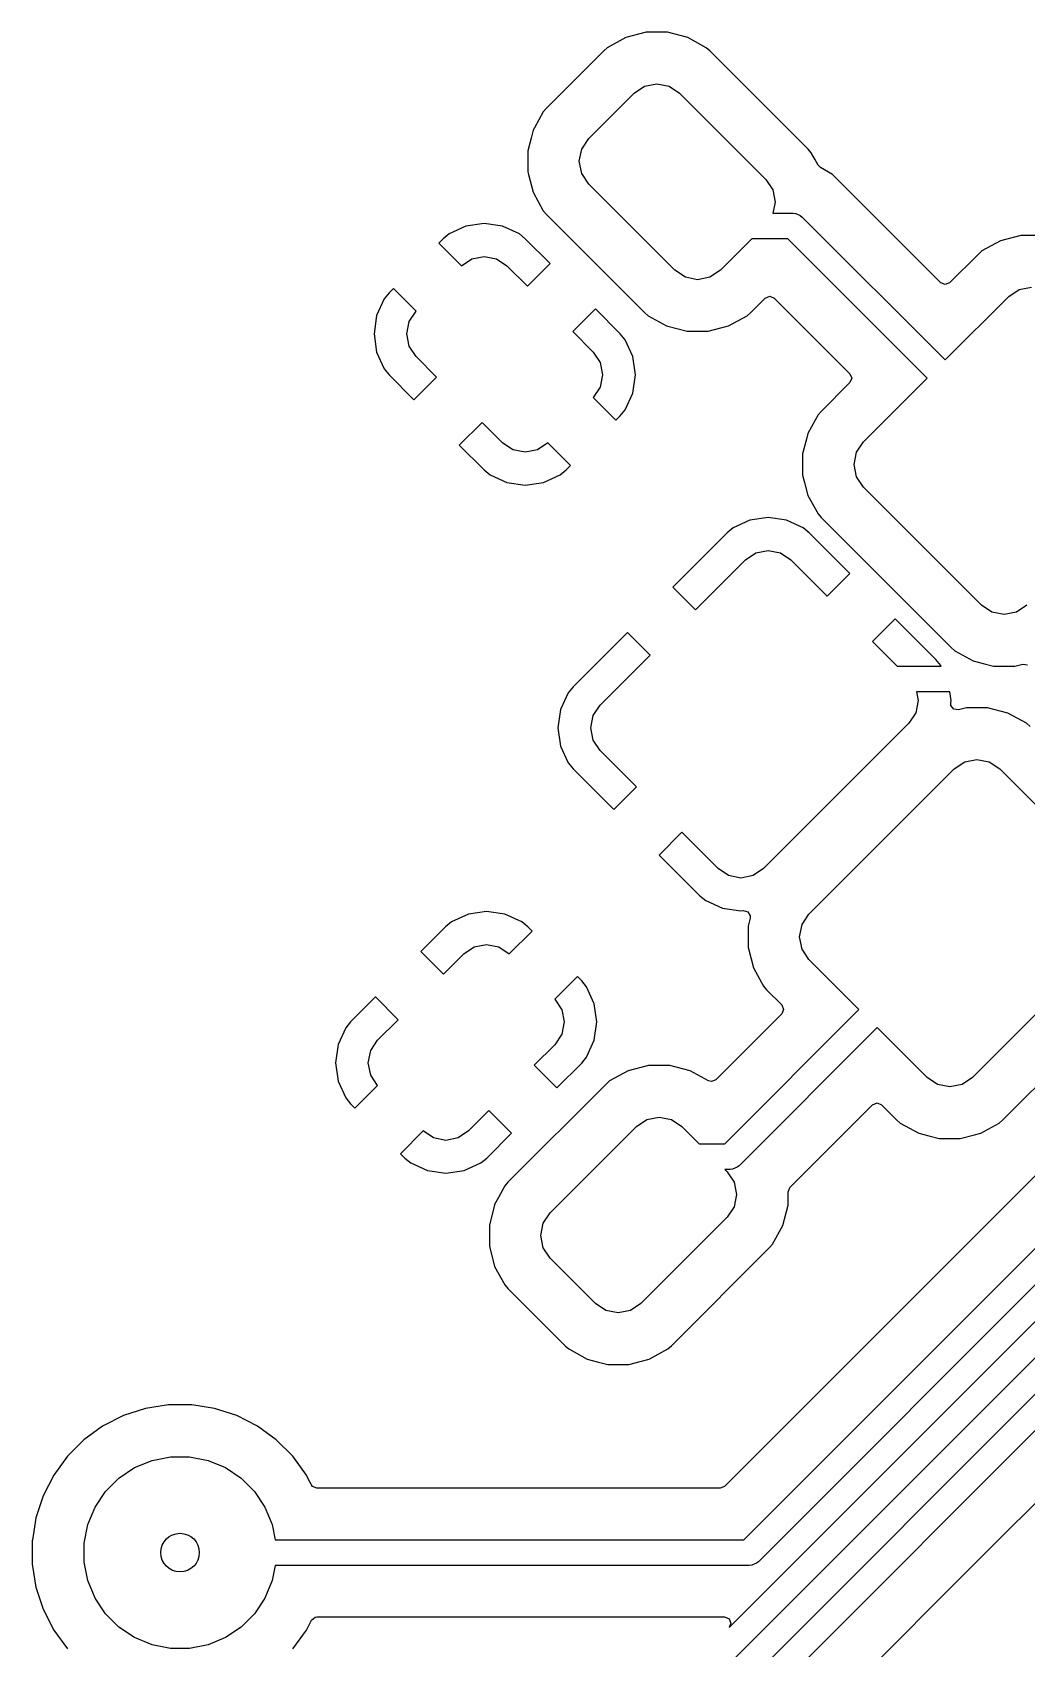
# Model space of a CAD drawing. Extents: x 5 to 95, y 1.8 to 60.
# Drawn here: x 28.85 to 36.59, y 26.75 to 39.33 of the extents above; entities that cross this region are included whole.
import ezdxf

# ---------------------------------------------------------------- set-up
doc = ezdxf.new("R2010")
doc.units = 0
doc.layers.add('BLACK', color=7, linetype='CONTINUOUS')

msp = doc.modelspace()

# ---------------------------------------------------------------- linework, layer by layer
at = {"layer": 'BLACK', "linetype": 'CONTINUOUS'}
for p, q in [((33.471284, 39.29403), (33.327258, 39.214852)), ((33.630475, 39.334903), (33.471284, 39.29403)), ((33.794829, 39.334903), (33.630475, 39.334903)), ((33.95402, 39.29403), (33.794829, 39.334903)), ((34.098046, 39.214852), (33.95402, 39.29403)), ((33.299132, 39.190829), (32.852673, 38.74437)), ((33.327258, 39.214852), (33.299132, 39.190829)), ((34.126172, 39.190829), (34.098046, 39.214852)), ((34.890829, 38.426172), (34.126172, 39.190829)), ((33.535875, 38.86118), (33.616981, 38.915373)), ((33.616981, 38.915373), (33.712652, 38.934404)), ((33.712652, 38.934404), (33.808323, 38.915373)), ((33.808323, 38.915373), (33.889429, 38.86118)), ((33.182322, 38.507627), (33.535875, 38.86118)), ((33.889429, 38.86118), (34.56118, 38.189429)), ((32.82865, 38.716244), (32.760725, 38.592686)), ((32.852673, 38.74437), (32.82865, 38.716244)), ((32.733649, 38.510592), (32.708599, 38.413027)), ((32.749471, 38.572216), (32.733649, 38.510592)), ((32.749473, 38.572219), (32.749471, 38.572216)), ((32.760725, 38.592686), (32.749473, 38.572219)), ((33.128129, 38.426521), (33.182322, 38.507627)), ((32.708599, 38.413027), (32.708599, 38.248673)), ((33.109098, 38.33085), (33.128129, 38.426521)), ((34.914852, 38.398046), (34.890829, 38.426172)), ((34.942288, 38.348139), (34.914852, 38.398046)), ((33.128129, 38.235179), (33.109098, 38.33085)), ((34.968332, 38.300764), (34.942288, 38.348139)), ((34.986769, 38.281935), (34.968332, 38.300764)), ((35.082188, 38.226846), (34.986769, 38.281935)), ((32.708599, 38.248673), (32.714204, 38.226843)), ((32.714204, 38.226843), (32.749471, 38.089483)), ((33.182322, 38.154073), (33.128129, 38.235179)), ((33.854073, 37.482322), (33.182322, 38.154073)), ((34.56118, 38.189429), (34.615373, 38.108323)), ((35.539625, 37.769409), (35.082188, 38.226846)), ((32.749471, 38.089483), (32.749473, 38.08948)), ((32.749473, 38.08948), (32.828649, 37.945457)), ((34.615373, 38.108323), (34.634404, 38.012652)), ((34.634404, 38.012652), (34.617236, 37.926346)), ((32.828649, 37.945457), (32.852672, 37.91733)), ((32.852672, 37.91733), (33.61733, 37.152672)), ((34.617236, 37.926346), (34.774874, 37.926346)), ((34.774874, 37.926346), (34.794383, 37.924425)), ((34.794383, 37.924425), (34.830431, 37.909493)), ((34.830431, 37.909493), (34.845585, 37.897057)), ((34.845585, 37.897057), (35.958578, 36.784063)), ((32.096052, 37.765855), (32.049413, 37.728271)), ((32.096055, 37.765857), (32.096052, 37.765855)), ((32.226834, 37.825582), (32.096055, 37.765857)), ((32.226836, 37.825582), (32.226834, 37.825582)), ((32.369148, 37.846043), (32.226836, 37.825582)), ((32.369152, 37.846043), (32.369148, 37.846043)), ((32.511464, 37.825582), (32.369152, 37.846043)), ((32.642244, 37.765857), (32.511464, 37.825582)), ((32.642247, 37.765855), (32.642244, 37.765857)), ((32.688886, 37.728271), (32.642247, 37.765855)), ((35.923931, 37.385103), (35.539625, 37.769409)), ((36.548153, 37.752761), (36.388962, 37.711887)), ((36.712507, 37.752761), (36.548153, 37.752761)), ((32.049413, 37.728271), (32.015597, 37.694455)), ((32.015597, 37.694455), (32.192373, 37.517678)), ((32.881802, 37.535356), (32.688886, 37.728271)), ((34.451651, 37.726346), (34.207627, 37.482322)), ((34.733452, 37.726346), (34.451651, 37.726346)), ((35.817156, 36.642641), (34.733452, 37.726346)), ((36.244936, 37.632709), (36.21681, 37.608686)), ((36.388962, 37.711887), (36.244936, 37.632709)), ((32.192373, 37.517678), (32.273479, 37.571871)), ((32.273479, 37.571871), (32.36915, 37.590902)), ((32.36915, 37.590902), (32.464821, 37.571871)), ((32.464821, 37.571871), (32.545927, 37.517678)), ((32.545927, 37.517678), (32.705025, 37.358579)), ((32.705025, 37.358579), (32.881802, 37.535356)), ((36.21681, 37.608686), (35.993227, 37.385103)), ((33.935179, 37.428129), (33.854073, 37.482322)), ((34.03085, 37.409098), (33.935179, 37.428129)), ((34.126521, 37.428129), (34.03085, 37.409098)), ((34.207627, 37.482322), (34.126521, 37.428129)), ((35.958579, 37.370751), (35.923931, 37.385103)), ((35.993227, 37.385103), (35.958579, 37.370751)), ((31.59064, 37.260442), (31.530915, 37.129663)), ((31.590642, 37.260445), (31.59064, 37.260442)), ((31.628226, 37.307084), (31.590642, 37.260445)), ((31.662043, 37.340901), (31.628226, 37.307084)), ((31.838819, 37.164124), (31.662043, 37.340901)), ((34.44437, 37.152673), (34.557903, 37.266206)), ((34.557903, 37.266206), (34.592551, 37.280558)), ((34.592551, 37.280558), (34.627199, 37.266206)), ((34.627199, 37.266206), (35.216117, 36.677289)), ((35.958578, 36.784063), (36.453553, 37.279038)), ((36.453553, 37.279038), (36.534659, 37.333231)), ((36.534659, 37.333231), (36.63033, 37.352261)), ((31.530915, 37.129661), (31.510455, 36.987349)), ((31.530915, 37.129663), (31.530915, 37.129661)), ((31.784627, 37.083019), (31.838819, 37.164124)), ((33.235356, 37.181802), (33.058579, 37.005025)), ((33.428271, 36.988886), (33.235356, 37.181802)), ((33.61733, 37.152672), (33.645457, 37.128649)), ((33.645457, 37.128649), (33.78948, 37.049473)), ((34.272218, 37.049472), (34.416244, 37.12865)), ((34.416244, 37.12865), (34.44437, 37.152673)), ((31.765596, 36.987348), (31.784627, 37.083019)), ((33.058579, 37.005025), (33.217678, 36.845927)), ((33.78948, 37.049473), (33.789483, 37.049471)), ((33.789483, 37.049471), (33.867658, 37.029399)), ((33.867658, 37.029399), (33.948673, 37.008599)), ((33.948673, 37.008599), (33.948676, 37.008599)), ((33.948676, 37.008599), (34.113024, 37.008599)), ((34.113024, 37.008599), (34.113027, 37.008599)), ((34.113027, 37.008599), (34.210592, 37.033649)), ((34.210592, 37.033649), (34.272216, 37.049471)), ((34.272216, 37.049471), (34.272218, 37.049472)), ((31.510455, 36.987349), (31.510455, 36.987346)), ((31.510455, 36.987346), (31.530915, 36.845034)), ((31.784627, 36.891677), (31.765596, 36.987348)), ((31.83882, 36.810571), (31.784627, 36.891677)), ((33.465855, 36.942247), (33.428271, 36.988886)), ((33.465857, 36.942244), (33.465855, 36.942247)), ((33.525582, 36.811465), (33.465857, 36.942244)), ((31.530915, 36.845034), (31.530915, 36.845032)), ((31.530915, 36.845032), (31.59064, 36.714253)), ((31.997918, 36.651472), (31.83882, 36.810571)), ((33.217678, 36.845927), (33.271871, 36.764821)), ((33.271871, 36.764821), (33.290902, 36.66915)), ((33.525582, 36.811463), (33.525582, 36.811465)), ((33.546043, 36.669151), (33.525582, 36.811463)), ((31.59064, 36.714253), (31.590642, 36.71425)), ((31.590642, 36.71425), (31.628226, 36.667611)), ((31.628226, 36.667611), (31.821142, 36.474696)), ((31.821142, 36.474696), (31.997918, 36.651472)), ((33.290902, 36.66915), (33.271871, 36.573479)), ((33.525582, 36.526836), (33.546043, 36.669148)), ((33.546043, 36.669148), (33.546043, 36.669151)), ((35.216117, 36.677289), (35.230469, 36.642641)), ((35.230469, 36.642641), (35.216117, 36.607993)), ((35.322182, 36.147667), (35.817156, 36.642641)), ((33.271871, 36.573479), (33.217678, 36.492373)), ((33.217678, 36.492373), (33.394455, 36.315597)), ((33.465857, 36.396055), (33.525582, 36.526834)), ((33.525582, 36.526834), (33.525582, 36.526836)), ((35.216117, 36.607993), (34.992534, 36.38441)), ((33.428271, 36.349413), (33.465855, 36.396052)), ((33.465855, 36.396052), (33.465857, 36.396055)), ((34.992534, 36.38441), (34.968511, 36.356284)), ((32.351472, 36.297918), (32.174696, 36.121142)), ((32.510571, 36.13882), (32.351472, 36.297918)), ((33.394455, 36.315597), (33.428271, 36.349413)), ((34.946144, 36.315597), (34.889334, 36.212259)), ((34.968511, 36.356284), (34.946144, 36.315597)), ((32.174696, 36.121142), (32.367611, 35.928226)), ((32.591677, 36.084627), (32.510571, 36.13882)), ((32.864124, 36.138819), (32.783019, 36.084627)), ((33.040901, 35.962043), (32.864124, 36.138819)), ((34.880308, 36.17711), (34.848459, 36.053067)), ((34.889332, 36.212256), (34.880308, 36.17711)), ((34.889334, 36.212259), (34.889332, 36.212256)), ((35.267989, 36.066561), (35.322182, 36.147667)), ((32.687348, 36.065596), (32.591677, 36.084627)), ((32.783019, 36.084627), (32.687348, 36.065596)), ((34.848459, 36.053067), (34.848459, 35.888713)), ((35.248959, 35.97089), (35.267989, 36.066561)), ((32.367611, 35.928226), (32.41425, 35.890642)), ((32.41425, 35.890642), (32.414253, 35.89064)), ((32.414253, 35.89064), (32.545033, 35.830915)), ((32.829663, 35.830915), (32.960442, 35.89064)), ((32.960442, 35.89064), (32.960445, 35.890642)), ((32.960445, 35.890642), (33.007084, 35.928226)), ((33.007084, 35.928226), (33.040901, 35.962043)), ((34.848459, 35.888713), (34.863299, 35.830915)), ((35.267989, 35.875219), (35.248959, 35.97089)), ((35.322182, 35.794113), (35.267989, 35.875219)), ((32.545033, 35.830915), (32.687346, 35.810455)), ((32.687346, 35.810455), (32.68735, 35.810455)), ((32.68735, 35.810455), (32.829661, 35.830915)), ((32.829661, 35.830915), (32.829663, 35.830915)), ((34.863299, 35.830915), (34.889332, 35.729523)), ((36.241421, 34.874874), (35.322182, 35.794113)), ((34.889332, 35.729523), (34.889334, 35.72952)), ((34.889334, 35.72952), (34.96851, 35.585497)), ((34.437406, 35.536332), (34.306625, 35.476607)), ((34.579718, 35.556792), (34.437406, 35.536332)), ((34.579722, 35.556792), (34.579718, 35.556792)), ((34.722033, 35.536332), (34.579722, 35.556792)), ((34.852814, 35.476607), (34.722033, 35.536332)), ((34.96851, 35.585497), (34.992533, 35.55737)), ((34.992533, 35.55737), (36.004678, 34.545225)), ((34.259983, 35.439021), (33.837257, 35.016295)), ((34.306622, 35.476605), (34.259983, 35.439021)), ((34.306625, 35.476607), (34.306622, 35.476605)), ((34.852817, 35.476605), (34.852814, 35.476607)), ((34.899456, 35.439021), (34.852817, 35.476605)), ((35.216116, 35.122361), (34.899456, 35.439021)), ((34.402943, 35.228428), (34.484049, 35.282621)), ((34.484049, 35.282621), (34.57972, 35.301651)), ((34.57972, 35.301651), (34.675391, 35.282621)), ((34.675391, 35.282621), (34.756497, 35.228428)), ((34.014033, 34.839518), (34.402943, 35.228428)), ((34.756497, 35.228428), (35.03934, 34.945584)), ((35.03934, 34.945584), (35.216116, 35.12236)), ((35.216116, 35.12236), (35.216116, 35.122361)), ((33.837257, 35.016295), (34.014033, 34.839518)), ((36.322527, 34.820681), (36.241421, 34.874874)), ((36.594975, 34.874874), (36.513869, 34.820681)), ((35.569668, 34.768808), (35.392892, 34.592032)), ((35.569669, 34.768808), (35.569668, 34.768808)), ((35.886329, 34.452148), (35.569669, 34.768808)), ((36.418198, 34.801651), (36.322527, 34.820681)), ((36.513869, 34.820681), (36.418198, 34.801651)), ((33.483704, 34.662742), (33.060978, 34.240016)), ((33.66048, 34.485965), (33.483704, 34.662742)), ((33.271572, 34.097057), (33.66048, 34.485965)), ((35.392892, 34.592032), (35.584925, 34.4)), ((36.004678, 34.545225), (36.032805, 34.521202)), ((36.032805, 34.521202), (36.176828, 34.442026)), ((35.584925, 34.4), (35.926429, 34.4)), ((35.923913, 34.405509), (35.886329, 34.452148)), ((35.923915, 34.405506), (35.923913, 34.405509)), ((35.926429, 34.4), (35.923915, 34.405506)), ((36.176828, 34.442026), (36.176831, 34.442024)), ((36.176831, 34.442024), (36.255005, 34.421952)), ((36.255005, 34.421952), (36.336021, 34.401151)), ((36.336021, 34.401151), (36.336024, 34.401151)), ((36.336024, 34.401151), (36.500372, 34.401151)), ((36.500372, 34.401151), (36.500375, 34.401151)), ((36.500375, 34.401151), (36.562066, 34.41699)), ((36.562066, 34.41699), (36.599195, 34.411706)), ((33.060978, 34.240016), (33.023394, 34.193377)), ((33.023392, 34.193374), (32.963667, 34.062593)), ((33.023394, 34.193377), (33.023392, 34.193374)), ((35.748959, 34.132412), (35.729929, 34.036741)), ((35.994383, 34.2), (35.735515, 34.2)), ((35.735515, 34.2), (35.748959, 34.132412)), ((36.0041, 34.132414), (35.994383, 34.2)), ((36.00151, 34.114399), (36.0041, 34.132411)), ((36.002551, 34.095239), (36.00151, 34.114399)), ((36.0041, 34.132411), (36.0041, 34.132414)), ((32.963667, 34.062593), (32.943208, 33.920282)), ((33.198349, 33.92028), (33.217379, 34.015951)), ((33.217379, 34.015951), (33.271572, 34.097057)), ((34.391478, 27.6), (40.862189, 34.070711)), ((35.729929, 34.036741), (35.675736, 33.955635)), ((36.025068, 34.065248), (36.002551, 34.095239)), ((36.062197, 34.059965), (36.025068, 34.065248)), ((36.123888, 34.075805), (36.062197, 34.059965)), ((36.123889, 34.075805), (36.123888, 34.075805)), ((36.288243, 34.075805), (36.123889, 34.075805)), ((36.447434, 34.034931), (36.288243, 34.075805)), ((36.59146, 33.955753), (36.447434, 34.034931)), ((32.943208, 33.920282), (32.943208, 33.920278)), ((32.943208, 33.920278), (32.963667, 33.777966)), ((33.217379, 33.824609), (33.198349, 33.92028)), ((40.974322, 33.9), (34.503611, 27.429289)), ((35.675736, 33.955635), (34.544365, 32.824264)), ((36.619586, 33.93173), (36.59146, 33.955753)), ((32.963667, 33.777966), (33.023392, 33.647185)), ((33.271572, 33.743503), (33.217379, 33.824609)), ((33.554415, 33.46066), (33.271572, 33.743503)), ((33.023392, 33.647185), (33.023394, 33.647182)), ((33.023394, 33.647182), (33.060978, 33.600543)), ((33.060978, 33.600543), (33.377637, 33.283883)), ((34.897918, 32.470711), (36.029289, 33.602082)), ((36.029289, 33.602082), (36.110395, 33.656275)), ((36.110395, 33.656275), (36.206066, 33.675305)), ((36.206066, 33.675305), (36.301737, 33.656275)), ((36.301737, 33.656275), (36.382843, 33.602082)), ((36.382843, 33.602082), (37.302082, 32.682843)), ((34.275638, 26.91706), (40.92929, 33.570711)), ((33.377638, 33.283883), (33.554415, 33.46066)), ((41.041421, 33.4), (34.320711, 26.679289)), ((33.377637, 33.283883), (33.377638, 33.283883)), ((33.907968, 33.107106), (33.731191, 32.930329)), ((34.190811, 32.824264), (33.907968, 33.107106)), ((33.195939, 25.270261), (40.996389, 33.07071)), ((41.108521, 32.9), (33.246389, 25.037867)), ((33.731191, 32.930329), (34.047851, 32.61367)), ((34.271917, 32.770071), (34.190811, 32.824264)), ((34.367588, 32.751041), (34.271917, 32.770071)), ((34.463259, 32.770071), (34.367588, 32.751041)), ((34.544365, 32.824264), (34.463259, 32.770071)), ((34.047851, 32.61367), (34.09449, 32.576086)), ((32.245032, 32.469084), (32.114253, 32.409359)), ((32.245034, 32.469084), (32.245032, 32.469084)), ((32.387346, 32.489545), (32.245034, 32.469084)), ((32.38735, 32.489545), (32.387346, 32.489545)), ((32.529662, 32.469084), (32.38735, 32.489545)), ((32.660442, 32.409359), (32.529662, 32.469084)), ((34.09449, 32.576086), (34.094493, 32.576084)), ((34.094493, 32.576084), (34.225274, 32.516359)), ((34.225274, 32.516359), (34.367586, 32.4959)), ((34.367586, 32.4959), (34.367591, 32.4959)), ((34.367591, 32.4959), (34.385602, 32.498489)), ((34.385602, 32.498489), (34.42194, 32.489214)), ((34.42194, 32.489214), (34.441075, 32.45696)), ((34.843725, 32.389605), (34.897918, 32.470711)), ((36.197748, 27.422834), (41.260062, 32.485148)), ((32.067611, 32.371773), (31.874696, 32.178858)), ((32.11425, 32.409357), (32.067611, 32.371773)), ((32.114253, 32.409359), (32.11425, 32.409357)), ((32.564124, 32.16118), (32.740901, 32.337957)), ((32.660445, 32.409357), (32.660442, 32.409359)), ((32.707084, 32.371773), (32.660445, 32.409357)), ((32.740901, 32.337957), (32.707084, 32.371773)), ((34.440035, 32.437802), (34.424195, 32.376111)), ((34.424195, 32.376111), (34.424195, 32.211757)), ((34.441075, 32.45696), (34.440035, 32.437802)), ((34.824695, 32.293934), (34.843725, 32.389605)), ((32.210571, 32.16118), (32.291677, 32.215373)), ((32.291677, 32.215373), (32.387348, 32.234404)), ((32.387348, 32.234404), (32.483019, 32.215373)), ((32.483019, 32.215373), (32.564124, 32.16118)), ((34.843725, 32.198263), (34.824695, 32.293934)), ((37.272793, 32.3), (36.170711, 31.197918)), ((31.874696, 32.178858), (32.051472, 32.002081)), ((32.051472, 32.002081), (32.210571, 32.16118)), ((34.424195, 32.211757), (34.429131, 32.192533)), ((34.429131, 32.192533), (34.465068, 32.052567)), ((34.897918, 32.117157), (34.843725, 32.198263)), ((35.286826, 31.728248), (34.897918, 32.117157)), ((33.094455, 31.984403), (32.917678, 31.807626)), ((33.128271, 31.950586), (33.094455, 31.984403)), ((34.465068, 32.052567), (34.46507, 32.052564)), ((34.46507, 32.052564), (34.544246, 31.908541)), ((33.165855, 31.903947), (33.128271, 31.950586)), ((33.165857, 31.903944), (33.165855, 31.903947)), ((33.225582, 31.773165), (33.165857, 31.903944)), ((34.544246, 31.908541), (34.568269, 31.880414)), ((34.568269, 31.880414), (34.568279, 31.880404)), ((34.568279, 31.880404), (34.685787, 31.762897)), ((36.407454, 30.86827), (37.424332, 31.885148)), ((31.521142, 31.825304), (31.328226, 31.632388)), ((31.697918, 31.648527), (31.521142, 31.825304)), ((32.917678, 31.807626), (32.971871, 31.726521)), ((32.971871, 31.726521), (32.990902, 31.63085)), ((33.225582, 31.773163), (33.225582, 31.773165)), ((33.246043, 31.630851), (33.225582, 31.773163)), ((38.040938, 31.815852), (34.239938, 28.014852)), ((34.241422, 30.682844), (35.286826, 31.728248)), ((34.685787, 31.762897), (34.700139, 31.728249)), ((34.700139, 31.728249), (34.685787, 31.693601)), ((31.29064, 31.585746), (31.230915, 31.454967)), ((31.290642, 31.585749), (31.29064, 31.585746)), ((31.328226, 31.632388), (31.290642, 31.585749)), ((31.53882, 31.489429), (31.697918, 31.648527)), ((32.990902, 31.63085), (32.971871, 31.535179)), ((33.225582, 31.488536), (33.246043, 31.630848)), ((33.246043, 31.630848), (33.246043, 31.630851)), ((34.685787, 31.693601), (34.172774, 31.180588)), ((35.428248, 31.586826), (34.353555, 30.512133)), ((35.817157, 31.197918), (35.428248, 31.586826)), ((31.484627, 31.408323), (31.53882, 31.489429)), ((32.971871, 31.535179), (32.917678, 31.454073)), ((33.165857, 31.357755), (33.225582, 31.488534)), ((33.225582, 31.488534), (33.225582, 31.488536)), ((31.230915, 31.454965), (31.210455, 31.312653)), ((31.230915, 31.454967), (31.230915, 31.454965)), ((31.465596, 31.312652), (31.484627, 31.408323)), ((32.917678, 31.454073), (32.758579, 31.294974)), ((33.128271, 31.311113), (33.165855, 31.357752)), ((33.165855, 31.357752), (33.165857, 31.357755)), ((31.210455, 31.312653), (31.210455, 31.31265)), ((31.210455, 31.31265), (31.230915, 31.170338)), ((31.484627, 31.216981), (31.465596, 31.312652)), ((31.538819, 31.135875), (31.484627, 31.216981)), ((32.758579, 31.294974), (32.935356, 31.118198)), ((32.935356, 31.118198), (33.128271, 31.311113)), ((33.489482, 31.250528), (33.345456, 31.17135)), ((33.648673, 31.291401), (33.489482, 31.250528)), ((33.813027, 31.291401), (33.648673, 31.291401)), ((33.972218, 31.250528), (33.813027, 31.291401)), ((34.114522, 31.172296), (33.972218, 31.250528)), ((31.230915, 31.170338), (31.230915, 31.170336)), ((31.230915, 31.170336), (31.29064, 31.039557)), ((31.362043, 30.959099), (31.538819, 31.135875)), ((33.31733, 31.147327), (32.552673, 30.38267)), ((33.345456, 31.17135), (33.31733, 31.147327)), ((34.138126, 31.166236), (34.114522, 31.172296)), ((34.172774, 31.180588), (34.138126, 31.166236)), ((35.898263, 31.143725), (35.817157, 31.197918)), ((35.993934, 31.124695), (35.898263, 31.143725)), ((36.089605, 31.143725), (35.993934, 31.124695)), ((36.170711, 31.197918), (36.089605, 31.143725)), ((31.29064, 31.039557), (31.290642, 31.039554)), ((31.290642, 31.039554), (31.328226, 30.992915)), ((31.328226, 30.992915), (31.362043, 30.959099)), ((34.749255, 30.341441), (35.393601, 30.985787)), ((35.393601, 30.985787), (35.428249, 31.000139)), ((35.428249, 31.000139), (35.462897, 30.985787)), ((35.462897, 30.985787), (35.580404, 30.868279)), ((32.405025, 30.94142), (32.245927, 30.782322)), ((32.581802, 30.764644), (32.405025, 30.94142)), ((33.554073, 30.817678), (33.635179, 30.871871)), ((33.635179, 30.871871), (33.73085, 30.890902)), ((33.73085, 30.890902), (33.826521, 30.871871)), ((33.826521, 30.871871), (33.907627, 30.817678)), ((35.580404, 30.868279), (35.580414, 30.868269)), ((35.580414, 30.868269), (35.608541, 30.844246)), ((35.608541, 30.844246), (35.752564, 30.76507)), ((36.235302, 30.765069), (36.379328, 30.844247)), ((36.379328, 30.844247), (36.407454, 30.86827)), ((31.892373, 30.782321), (31.715597, 30.605545)), ((31.973479, 30.728129), (31.892373, 30.782321)), ((32.06915, 30.709098), (31.973479, 30.728129)), ((32.164821, 30.728129), (32.06915, 30.709098)), ((32.245927, 30.782322), (32.164821, 30.728129)), ((32.388886, 30.571728), (32.581802, 30.764644)), ((32.882322, 30.145927), (33.554073, 30.817678)), ((33.907627, 30.817678), (34.042461, 30.682844)), ((35.752564, 30.76507), (35.752567, 30.765068)), ((35.752567, 30.765068), (35.830741, 30.744996)), ((35.830741, 30.744996), (35.911757, 30.724195)), ((35.911757, 30.724195), (35.91176, 30.724195)), ((35.91176, 30.724195), (36.076108, 30.724195)), ((36.076108, 30.724195), (36.076111, 30.724195)), ((36.076111, 30.724195), (36.176613, 30.75)), ((36.176613, 30.75), (36.2353, 30.765068)), ((36.2353, 30.765068), (36.235302, 30.765069)), ((31.715597, 30.605545), (31.749413, 30.571728)), ((34.042461, 30.682844), (34.241422, 30.682844)), ((31.749413, 30.571728), (31.796052, 30.534144)), ((31.796052, 30.534144), (31.796055, 30.534142)), ((31.796055, 30.534142), (31.926835, 30.474417)), ((31.926835, 30.474417), (32.069148, 30.453957)), ((32.069148, 30.453957), (32.069152, 30.453957)), ((32.069152, 30.453957), (32.211463, 30.474417)), ((32.211463, 30.474417), (32.211465, 30.474417)), ((32.211465, 30.474417), (32.342244, 30.534142)), ((32.342244, 30.534142), (32.342247, 30.534144)), ((32.342247, 30.534144), (32.388886, 30.571728)), ((34.282844, 30.482844), (34.242461, 30.482844)), ((34.242461, 30.482844), (34.26118, 30.464125)), ((34.26118, 30.464125), (34.315373, 30.383019)), ((34.302353, 30.484765), (34.282844, 30.482844)), ((34.338401, 30.499697), (34.302353, 30.484765)), ((34.353555, 30.512133), (34.338401, 30.499697)), ((32.52865, 30.354544), (32.479204, 30.2646)), ((32.552673, 30.38267), (32.52865, 30.354544)), ((34.315373, 30.383019), (34.334404, 30.287348)), ((34.734903, 30.306793), (34.749255, 30.341441)), ((32.448099, 30.205171), (32.408599, 30.051327)), ((32.449471, 30.210516), (32.448099, 30.205171)), ((32.449473, 30.210519), (32.449471, 30.210516)), ((32.479204, 30.2646), (32.449473, 30.210519)), ((34.334404, 30.287348), (34.315373, 30.191677)), ((34.69403, 30.04598), (34.734903, 30.205171)), ((34.734903, 30.205171), (34.734903, 30.306793)), ((32.828129, 30.064821), (32.882322, 30.145927)), ((34.26118, 30.110571), (33.589429, 29.43882)), ((34.315373, 30.191677), (34.26118, 30.110571)), ((32.408599, 30.051327), (32.408599, 29.886973)), ((32.809098, 29.96915), (32.828129, 30.064821)), ((32.828129, 29.873479), (32.809098, 29.96915)), ((34.614852, 29.901954), (34.69403, 30.04598)), ((32.408599, 29.886973), (32.411974, 29.873828)), ((32.411974, 29.873828), (32.449471, 29.727783)), ((32.882322, 29.792373), (32.828129, 29.873479)), ((33.826172, 29.109171), (34.590829, 29.873828)), ((34.590829, 29.873828), (34.614852, 29.901954)), ((32.449471, 29.727783), (32.449473, 29.72778)), ((32.449473, 29.72778), (32.528649, 29.583757)), ((33.235875, 29.43882), (32.882322, 29.792373)), ((32.528649, 29.583757), (32.552672, 29.55563)), ((32.552672, 29.55563), (32.999132, 29.10917)), ((33.316981, 29.384627), (33.235875, 29.43882)), ((33.412652, 29.365596), (33.316981, 29.384627)), ((33.508323, 29.384627), (33.412652, 29.365596)), ((33.589429, 29.43882), (33.508323, 29.384627)), ((32.999132, 29.10917), (33.027259, 29.085147)), ((33.027259, 29.085147), (33.171282, 29.005971)), ((33.65402, 29.00597), (33.798046, 29.085148)), ((33.798046, 29.085148), (33.826172, 29.109171)), ((33.171282, 29.005971), (33.171285, 29.005969)), ((33.171285, 29.005969), (33.24946, 28.985897)), ((33.24946, 28.985897), (33.330475, 28.965097)), ((33.330475, 28.965097), (33.330478, 28.965097)), ((33.330478, 28.965097), (33.494826, 28.965097)), ((33.494826, 28.965097), (33.494829, 28.965097)), ((33.494829, 28.965097), (33.592394, 28.990147)), ((33.592394, 28.990147), (33.654018, 29.005969)), ((33.654018, 29.005969), (33.65402, 29.00597)), ((29.558361, 28.566211), (29.397006, 28.483996)), ((29.730591, 28.622171), (29.558361, 28.566211)), ((29.909454, 28.6505), (29.730591, 28.622171)), ((30.090546, 28.6505), (29.909454, 28.6505)), ((30.269409, 28.622171), (30.090546, 28.6505)), ((30.441639, 28.566211), (30.269409, 28.622171)), ((30.602994, 28.483996), (30.441639, 28.566211)), ((29.397006, 28.483996), (29.250499, 28.377553)), ((30.749501, 28.377553), (30.602994, 28.483996)), ((29.250493, 28.377548), (29.122452, 28.249507)), ((29.250497, 28.377551), (29.250493, 28.377548)), ((29.250499, 28.377553), (29.250497, 28.377551)), ((30.749504, 28.377549), (30.749501, 28.377553)), ((30.749507, 28.377548), (30.749504, 28.377549)), ((30.877548, 28.249507), (30.749507, 28.377548)), ((29.122447, 28.249501), (29.016004, 28.102994)), ((29.122448, 28.249502), (29.122447, 28.249501)), ((29.122452, 28.249507), (29.122448, 28.249502)), ((29.646452, 28.161441), (29.782286, 28.217705)), ((29.782286, 28.217705), (29.926487, 28.246389)), ((29.926487, 28.246389), (30.073513, 28.246389)), ((30.073513, 28.246389), (30.217714, 28.217705)), ((30.217714, 28.217705), (30.353548, 28.161441)), ((30.877549, 28.249504), (30.877548, 28.249507)), ((30.877553, 28.249501), (30.877549, 28.249504)), ((30.983996, 28.102994), (30.877553, 28.249501)), ((29.016004, 28.102994), (28.933789, 27.941639)), ((29.420242, 27.975795), (29.524205, 28.079758)), ((29.524205, 28.079758), (29.646452, 28.161441)), ((30.353548, 28.161441), (30.475795, 28.079758)), ((30.475795, 28.079758), (30.579758, 27.975795)), ((31.003292, 28.065124), (30.983996, 28.102994)), ((31.022588, 28.027254), (31.003292, 28.065124)), ((28.933788, 27.941637), (28.877829, 27.769409)), ((28.933789, 27.941639), (28.933788, 27.941637)), ((29.338559, 27.853548), (29.420242, 27.975795)), ((30.579758, 27.975795), (30.661441, 27.853548)), ((31.031599, 28.014852), (31.022588, 28.027254)), ((31.066247, 28.0005), (31.031599, 28.014852)), ((34.20529, 28.0005), (31.066247, 28.0005)), ((34.239938, 28.014852), (34.20529, 28.0005)), ((29.282295, 27.717714), (29.338559, 27.853548)), ((30.661441, 27.853548), (30.717705, 27.717714)), ((28.877828, 27.769406), (28.861345, 27.665335)), ((28.877829, 27.769409), (28.877828, 27.769406)), ((29.253611, 27.573513), (29.282295, 27.717714)), ((30.717705, 27.717714), (30.74112, 27.6)), ((28.850972, 27.599836), (28.8495, 27.590545)), ((28.8495, 27.590545), (28.8495, 27.409454)), ((28.861345, 27.665335), (28.850972, 27.599836)), ((29.253611, 27.426487), (29.253611, 27.573513)), ((30.74112, 27.6), (34.391478, 27.6)), ((28.8495, 27.409454), (28.877828, 27.230593)), ((29.282295, 27.282286), (29.253611, 27.426487)), ((30.74112, 27.4), (30.717705, 27.282286)), ((34.4329, 27.4), (30.74112, 27.4)), ((34.452409, 27.401921), (34.4329, 27.4)), ((34.488457, 27.416853), (34.452409, 27.401921)), ((34.503611, 27.429289), (34.488457, 27.416853)), ((35.152079, 26.377165), (36.197748, 27.422834)), ((28.877828, 27.230593), (28.877829, 27.23059)), ((28.877829, 27.23059), (28.933788, 27.058362)), ((29.338559, 27.146452), (29.282295, 27.282286)), ((30.717705, 27.282286), (30.661441, 27.146452)), ((28.933788, 27.058362), (29.016004, 26.897006)), ((29.420242, 27.024205), (29.338559, 27.146452)), ((30.661441, 27.146452), (30.579758, 27.024205)), ((29.524205, 26.920242), (29.420242, 27.024205)), ((30.579758, 27.024205), (30.475795, 26.920242)), ((30.983996, 26.897006), (31.022588, 26.972746)), ((31.022588, 26.972746), (31.051106, 26.997102)), ((31.051106, 26.997102), (31.066247, 26.9995)), ((31.066247, 26.9995), (34.24049, 26.9995)), ((34.24049, 26.9995), (34.275138, 26.985148)), ((34.275138, 26.985148), (34.28949, 26.9505)), ((34.28949, 26.9505), (34.275638, 26.91706)), ((29.016004, 26.897006), (29.122448, 26.750497)), ((29.646452, 26.838559), (29.524205, 26.920242)), ((29.782286, 26.782295), (29.646452, 26.838559)), ((30.353548, 26.838559), (30.217714, 26.782295)), ((30.475795, 26.920242), (30.353548, 26.838559)), ((30.877553, 26.750499), (30.983996, 26.897006)), ((29.926487, 26.753611), (29.782286, 26.782295)), ((30.073513, 26.753611), (29.926487, 26.753611)), ((30.217714, 26.782295), (30.073513, 26.753611))]:
    msp.add_line(p, q, dxfattribs=at)
at = {"layer": 'BLACK'}
msp.add_circle((30, 27.5), 0.15, dxfattribs=at)

doc.saveas('drawing.dxf')
